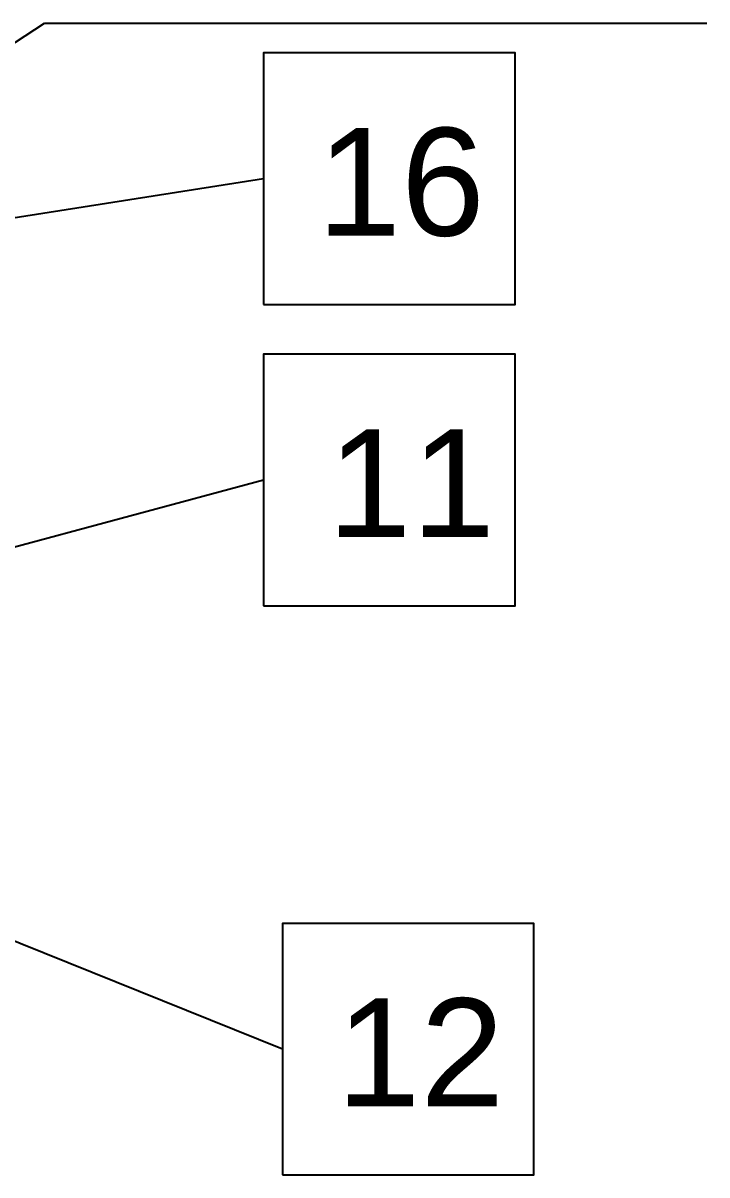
# Model space of a CAD drawing. Header units: millimetres. Extents: x 601 to 1195, y -13 to 407.
# Drawn here: x 770.19 to 789.22, y 148.67 to 180.73 of the extents above; entities that cross this region are included whole.
import ezdxf

# ---------------------------------------------------------------- set-up
doc = ezdxf.new("R2010")
doc.units = ezdxf.units.MM
doc.header["$LTSCALE"] = 0.1
doc.linetypes.add('CENTERX2', pattern=[101.6, 63.5, -12.7, 12.7, -12.7])
doc.layers.add('CENTER', color=1, linetype='CENTERX2')
doc.layers.add('DIM', color=3, linetype='Continuous')
doc.styles.get("Standard").update_dxf_attribs({"font": 'arial_0.ttf'})
doc.dimstyles.new('ISO-25', dxfattribs={"dimtxt": 2.5, "dimasz": 2.5, "dimexe": 1.25, "dimexo": 0.625, "dimtad": 1, "dimtxsty": 'Standard', "dimcen": 2.5, "dimadec": 0, "dimazin": 0, "dimtfac": 1, "dimtmove": 0, "dimatfit": 3, "dimfxl": 1, "dimarcsym": 0})

msp = doc.modelspace()

# ---------------------------------------------------------------- linework, layer by layer
at = {"layer": 'DIM'}
for p, q in [((776.883, 176.395), (754.776, 172.923)), ((776.883, 168.008), (764.002, 164.536)), ((777.406, 152.17), (757.981, 159.982))]:
    msp.add_line(p, q, dxfattribs=at)
for points in [[(776.883, 172.895), (783.883, 172.895), (783.883, 179.895), (776.883, 179.895)], [(776.883, 164.508), (783.883, 164.508), (783.883, 171.508), (776.883, 171.508)], [(777.406, 148.67), (784.406, 148.67), (784.406, 155.67), (777.406, 155.67)]]:
    msp.add_lwpolyline(points, close=True, dxfattribs=at)

# ---------------------------------------------------------------- texts
at = {"layer": 'CENTER', "char_height": 3, "attachment_point": 1}
for s, insert in [('\\pi1.4935;16', (776.883, 177.809)), ('\\pi1.7821;11', (776.883, 169.422)), ('\\pi1.5078;12', (777.406, 153.584))]:
    msp.add_mtext_dynamic_manual_height_columns(s, width=7, gutter_width=12.5, heights=[0], dxfattribs=dict(at, insert=insert))

# ---------------------------------------------------------------- leaders
at = {"layer": 'DIM', "annotation_type": 0, "has_hookline": 1, "hookline_direction": 0, "text_width": 15.314}
msp.add_leader([(759.048, 173.001), (770.782, 180.726), (773.282, 180.726)], dimstyle='ISO-25', dxfattribs=at)

doc.saveas('drawing.dxf')
